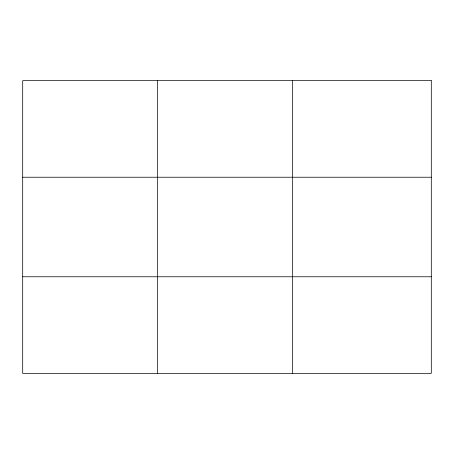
<?xml version="1.0" encoding="UTF-8"?>
<svg xmlns="http://www.w3.org/2000/svg" width="454" height="454" viewBox="0 0 454 454"><rect width="100%" height="100%" fill="white"/><g stroke="black" fill="none" stroke-linecap="round" stroke-linejoin="round"><path stroke-width="0.68" d="M157.538 80.636L157.538 373.364M292.376 80.636L292.376 373.364M22.7 177.236L431.3 177.236M22.7 276.764L431.3 276.764M431.3 80.636L431.3 373.364L22.7 373.364L22.7 80.636L431.3 80.636"/></g></svg>
